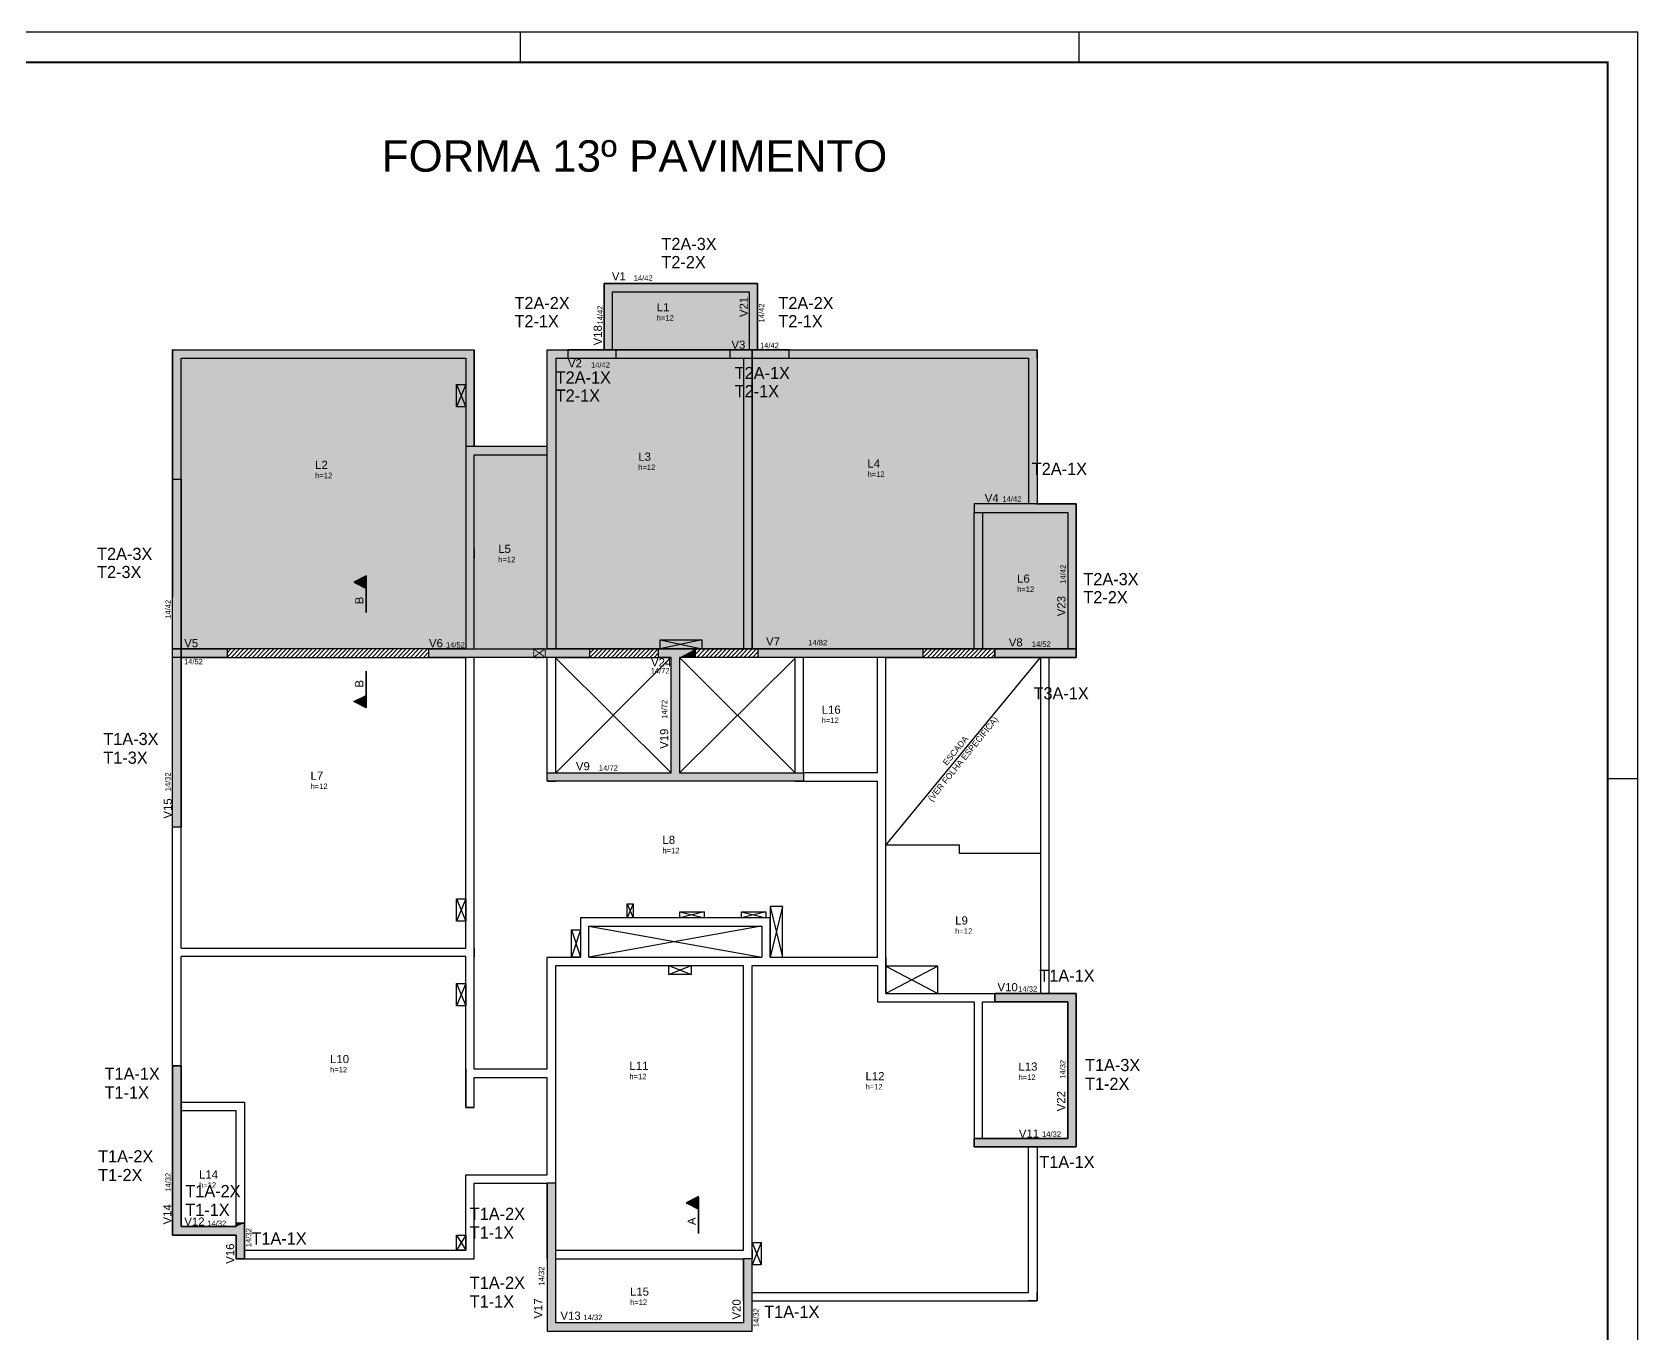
# Model space of a CAD drawing. Extents: x 15230 to 21256, y 3128 to 7338.
# Drawn here: x 18517 to 21175, y 5184 to 7338 of the extents above; entities that cross this region are included whole.
import ezdxf

# ---------------------------------------------------------------- set-up
doc = ezdxf.new("R2010")
doc.units = 0
doc.linetypes.add('ESTILO_TQS_0002', pattern=[0.4, 0.1, -0.3])
for name, color, linetype in [('10', 10, 'Continuous'), ('23', 100, 'Continuous'), ('25', 130, 'Continuous'), ('3', 3, 'Continuous'), ('37', 7, 'Continuous'), ('38', 7, 'Continuous'), ('54', 7, 'Continuous'), ('9', 8, 'Continuous')]:
    doc.layers.add(name, color=color, linetype=linetype)
doc.layers.add('NOME DA VIGA', color=6, linetype='Continuous', lineweight=25)
doc.styles.add('TQS_ARIAL', font='arial.ttf')

# ---------------------------------------------------------------- blocks, each defined once
blk = doc.blocks.new('*U6')
at = {"color": 7}
for p, q in [((-3600, 8310), (-3600, 8210)), ((-1750, 8310), (-1750, 8210)), ((0, 5840), (100, 5840))]:
    blk.add_line(p, q, dxfattribs=at)
blk.add_lwpolyline([(-11790, 8310), (-11790, -100), (100, -100), (100, 8310)], close=True, dxfattribs=at)
at = {"color": 7, "const_width": 6}
blk.add_lwpolyline([(-11540, 8210), (-11540, 0), (0, 0), (0, 8210)], close=True, dxfattribs=at)

msp = doc.modelspace()

# ---------------------------------------------------------------- linework, layer by layer
at = {"layer": '10', "color": 252, "linetype": 'Continuous'}
for p, q in [((19219.62, 6755.31), (19234.63, 6718.31)), ((19234.63, 6755.31), (19219.62, 6718.31)), ((19556.6, 6332.77), (19625.6, 6317.76)), ((19625.6, 6332.77), (19556.6, 6317.77)), ((18839.63, 6304.16), (18853.23, 6317.76)), ((18839.63, 6311.23), (18846.16, 6317.76)), ((18846.3, 6303.76), (18860.3, 6317.76)), ((18853.37, 6303.76), (18867.37, 6317.76)), ((18860.45, 6303.76), (18874.45, 6317.76)), ((18867.52, 6303.76), (18881.52, 6317.76)), ((18874.59, 6303.76), (18888.59, 6317.76)), ((18881.66, 6303.76), (18895.66, 6317.76)), ((18888.73, 6303.76), (18902.73, 6317.76)), ((18895.8, 6303.76), (18909.8, 6317.76)), ((18902.87, 6303.76), (18916.87, 6317.76)), ((18909.94, 6303.76), (18923.94, 6317.76)), ((18917.01, 6303.76), (18931.01, 6317.76)), ((18924.09, 6303.76), (18938.09, 6317.76)), ((18931.16, 6303.76), (18945.16, 6317.76)), ((18938.23, 6303.76), (18952.23, 6317.76)), ((18945.3, 6303.76), (18959.3, 6317.76)), ((18952.37, 6303.76), (18966.37, 6317.76)), ((18959.44, 6303.76), (18973.44, 6317.76)), ((18966.51, 6303.76), (18980.51, 6317.76)), ((18973.58, 6303.76), (18987.58, 6317.76)), ((18980.65, 6303.76), (18994.65, 6317.76)), ((18987.72, 6303.76), (19001.72, 6317.76)), ((18994.8, 6303.76), (19008.8, 6317.76)), ((19001.87, 6303.76), (19015.87, 6317.76)), ((19008.94, 6303.76), (19022.94, 6317.76)), ((19016.01, 6303.76), (19030.01, 6317.76)), ((19023.08, 6303.76), (19037.08, 6317.76)), ((19030.15, 6303.76), (19044.15, 6317.76)), ((19037.22, 6303.76), (19051.22, 6317.76)), ((19044.29, 6303.76), (19058.29, 6317.76)), ((19051.36, 6303.76), (19065.36, 6317.76)), ((19058.44, 6303.76), (19072.44, 6317.76)), ((19065.51, 6303.76), (19079.51, 6317.76)), ((19072.58, 6303.76), (19086.58, 6317.76)), ((19079.65, 6303.76), (19093.65, 6317.76)), ((19086.72, 6303.76), (19100.72, 6317.76)), ((19093.79, 6303.76), (19107.79, 6317.76)), ((19100.86, 6303.76), (19114.86, 6317.76)), ((19107.93, 6303.76), (19121.93, 6317.76)), ((19115, 6303.76), (19129, 6317.76)), ((19122.08, 6303.76), (19136.08, 6317.76)), ((19129.15, 6303.76), (19143.15, 6317.76)), ((19136.22, 6303.76), (19150.22, 6317.76)), ((19143.29, 6303.76), (19157.29, 6317.76)), ((19150.36, 6303.76), (19164.36, 6317.76)), ((19157.43, 6303.76), (19171.43, 6317.76)), ((19164.5, 6303.76), (19173.63, 6312.89)), ((19171.57, 6303.76), (19173.63, 6305.82)), ((19383.63, 6112.76), (19574.13, 6303.76)), ((19574.63, 6112.76), (19383.63, 6302.76)), ((19439.63, 6310.19), (19447.2, 6317.76)), ((19439.63, 6317.26), (19440.13, 6317.76)), ((19440.28, 6303.76), (19454.27, 6317.76)), ((19447.35, 6303.76), (19461.35, 6317.76)), ((19454.42, 6303.76), (19468.42, 6317.76)), ((19461.49, 6303.76), (19475.49, 6317.76)), ((19468.56, 6303.76), (19482.56, 6317.76)), ((19475.63, 6303.76), (19489.63, 6317.76)), ((19482.71, 6303.76), (19496.7, 6317.76)), ((19489.78, 6303.76), (19503.77, 6317.76)), ((19496.85, 6303.76), (19510.85, 6317.76)), ((19503.92, 6303.76), (19517.92, 6317.76)), ((19510.99, 6303.76), (19524.99, 6317.76)), ((19518.06, 6303.76), (19532.06, 6317.76)), ((19525.13, 6303.76), (19539.13, 6317.76)), ((19532.2, 6303.76), (19546.2, 6317.76)), ((19539.27, 6303.76), (19553.27, 6317.76)), ((19546.35, 6303.76), (19553.63, 6311.05)), ((19553.42, 6303.76), (19553.63, 6303.98)), ((19779.63, 6112.76), (19588.63, 6303.76)), ((19588.63, 6112.76), (19779.63, 6302.76)), ((19614.63, 6308.41), (19623.99, 6317.77)), ((19614.63, 6315.48), (19616.91, 6317.76)), ((19617.06, 6303.76), (19631.06, 6317.77)), ((19624.13, 6303.76), (19638.13, 6317.77)), ((19631.2, 6303.76), (19645.2, 6317.77)), ((19638.27, 6303.76), (19652.27, 6317.77)), ((19645.34, 6303.76), (19659.34, 6317.77)), ((19652.41, 6303.76), (19666.41, 6317.77)), ((19659.48, 6303.76), (19673.49, 6317.77)), ((19666.55, 6303.76), (19680.56, 6317.77)), ((19673.62, 6303.76), (19687.63, 6317.77)), ((19680.7, 6303.76), (19694.7, 6317.77)), ((19687.77, 6303.76), (19701.77, 6317.77)), ((19694.84, 6303.76), (19708.84, 6317.77)), ((19701.91, 6303.76), (19715.91, 6317.77)), ((19708.98, 6303.76), (19718.64, 6313.43)), ((19716.05, 6303.76), (19718.64, 6306.35)), ((19930.13, 5993.27), (20186.13, 6303.76)), ((19991.13, 6310.15), (19998.75, 6317.76)), ((19991.13, 6317.22), (19991.68, 6317.76)), ((19991.83, 6303.77), (20005.82, 6317.76)), ((19998.9, 6303.77), (20012.89, 6317.76)), ((20005.97, 6303.77), (20019.96, 6317.76)), ((20013.04, 6303.77), (20027.04, 6317.76)), ((20020.11, 6303.77), (20034.11, 6317.76)), ((20027.18, 6303.77), (20041.18, 6317.76)), ((20034.25, 6303.77), (20048.25, 6317.76)), ((20041.32, 6303.77), (20055.32, 6317.76)), ((20048.39, 6303.77), (20062.39, 6317.76)), ((20055.46, 6303.77), (20069.46, 6317.76)), ((20062.54, 6303.77), (20076.53, 6317.76)), ((20069.61, 6303.77), (20083.6, 6317.76)), ((20076.68, 6303.77), (20090.68, 6317.76)), ((20083.75, 6303.77), (20097.75, 6317.76)), ((20090.82, 6303.77), (20104.82, 6317.76)), ((20097.89, 6303.77), (20110.13, 6316.01)), ((20104.96, 6303.77), (20110.13, 6308.94)), ((19234.63, 5904.3), (19219.63, 5867.3)), ((19219.63, 5904.3), (19234.63, 5867.3)), ((19501.65, 5895.78), (19511.65, 5872.78)), ((19511.65, 5895.78), (19501.65, 5872.78)), ((19589.13, 5882.77), (19629.13, 5872.76)), ((19629.13, 5882.77), (19589.13, 5872.76)), ((19691.13, 5882.77), (19731.13, 5872.77)), ((19731.13, 5882.77), (19691.13, 5872.77)), ((19738.63, 5891.76), (19758.63, 5807.76)), ((19758.63, 5891.76), (19738.63, 5807.76)), ((19409.63, 5852.76), (19424.63, 5807.76)), ((19424.63, 5852.76), (19409.63, 5807.76)), ((19438.63, 5858.76), (19724.63, 5807.76)), ((19723.63, 5858.76), (19438.63, 5807.96)), ((19570.65, 5793.77), (19607.65, 5778.77)), ((19570.65, 5778.77), (19607.65, 5793.77)), ((20016.16, 5792.76), (19930.16, 5747.8)), ((19930.16, 5792.74), (20016.16, 5747.8)), ((19219.63, 5764.23), (19234.63, 5727.23)), ((19234.63, 5764.23), (19219.63, 5727.23)), ((19219.63, 5347.76), (19234.63, 5322.76)), ((19234.63, 5347.76), (19219.63, 5322.76)), ((19708.63, 5335.81), (19723.63, 5298.81)), ((19723.63, 5335.81), (19708.63, 5298.81))]:
    msp.add_line(p, q, dxfattribs=at)
for points in [[(19219.62, 6755.31), (19234.63, 6755.31), (19234.63, 6718.31), (19219.62, 6718.31), (19219.62, 6755.31)], [(19556.6, 6332.77), (19625.6, 6332.77), (19625.6, 6317.77), (19556.6, 6317.77), (19556.6, 6332.77)], [(20186.13, 5979.26), (20051.63, 5979.26), (20051.63, 5993.27), (19930.13, 5993.27)], [(19219.63, 5867.3), (19219.63, 5904.3), (19234.63, 5904.3), (19234.63, 5867.3), (19219.63, 5867.3)], [(19501.65, 5895.78), (19511.65, 5895.78), (19511.65, 5872.78), (19501.65, 5872.78), (19501.65, 5895.78)], [(19589.13, 5882.77), (19629.13, 5882.77), (19629.13, 5872.76), (19589.13, 5872.76), (19589.13, 5882.77)], [(19691.13, 5882.77), (19731.13, 5882.77), (19731.13, 5872.77), (19691.13, 5872.77), (19691.13, 5882.77)], [(19738.63, 5807.76), (19758.63, 5807.76), (19758.63, 5891.76), (19738.63, 5891.76), (19738.63, 5807.76)], [(19424.63, 5807.76), (19409.63, 5807.76), (19409.63, 5852.76), (19424.63, 5852.76), (19424.63, 5807.76)], [(19607.65, 5778.77), (19570.65, 5778.77), (19570.65, 5793.77), (19607.65, 5793.77), (19607.65, 5778.77)], [(20016.16, 5792.76), (19930.16, 5792.76), (19930.16, 5747.8), (20016.16, 5747.8), (20016.16, 5792.76)], [(19219.63, 5727.23), (19219.63, 5764.23), (19234.63, 5764.23), (19234.63, 5727.23), (19219.63, 5727.23)], [(19219.63, 5347.76), (19234.63, 5347.76), (19234.63, 5322.76), (19219.63, 5322.76), (19219.63, 5347.76)], [(19708.63, 5298.81), (19708.63, 5335.81), (19723.63, 5335.81), (19723.63, 5298.81), (19708.63, 5298.81)]]:
    msp.add_lwpolyline(points, dxfattribs=at)
at = {"layer": '23', "color": 100, "linetype": 'Continuous'}
for points in [[(19463.63, 6922.76), (19717.63, 6922.76), (19717.63, 6812.76), (19463.63, 6812.76), (19463.63, 6922.76)], [(18750.38, 6812.76), (19248.63, 6812.76), (19248.63, 6652.76), (19234.63, 6652.76), (19234.63, 6317.76), (18749.63, 6317.76), (18749.63, 6598.76), (18749.63, 6812.76)], [(19369.63, 6812.76), (19708.63, 6812.76), (19708.63, 6317.76), (19369.63, 6317.76), (19369.63, 6812.76)], [(19708.63, 6812.76), (20180.13, 6812.76), (20180.13, 6557.76), (20245.13, 6557.76), (20245.13, 6317.76), (19708.63, 6317.77), (19708.63, 6812.76)], [(19369.63, 6652.76), (19234.63, 6652.76), (19234.63, 6317.76), (19369.63, 6317.76), (19369.63, 6652.76)]]:
    msp.add_lwpolyline(points, dxfattribs=at)
for points in [[(19463.63, 6922.76), (19717.63, 6922.76), (19717.63, 6812.76)], [(19463.63, 6922.76), (19717.63, 6812.76), (19463.63, 6812.76)], [(19463.63, 6922.76), (19463.63, 6812.76), (19463.63, 6922.76)], [(18750.38, 6812.76), (19234.63, 6317.76), (18749.63, 6317.76)], [(18750.38, 6812.76), (18749.63, 6317.76), (18749.63, 6598.76)], [(18750.38, 6812.76), (18749.63, 6598.76), (18750.38, 6812.76)], [(18750.38, 6812.76), (19248.63, 6812.76), (19248.63, 6652.76)], [(18750.38, 6812.76), (19248.63, 6652.76), (19234.63, 6652.76)], [(18750.38, 6812.76), (19234.63, 6652.76), (19234.63, 6317.76)], [(19369.63, 6812.76), (19708.63, 6812.76), (19708.63, 6317.76)], [(19369.63, 6812.76), (19708.63, 6317.76), (19369.63, 6317.76)], [(19369.63, 6812.76), (19369.63, 6317.76), (19369.63, 6812.76)], [(19708.63, 6812.76), (20180.13, 6812.76), (19708.63, 6317.77)], [(20180.13, 6812.76), (20180.13, 6557.76), (19708.63, 6317.77)], [(19369.63, 6652.76), (19234.63, 6652.76), (19234.63, 6317.76)], [(19369.63, 6652.76), (19234.63, 6317.76), (19369.63, 6317.76)], [(19369.63, 6652.76), (19369.63, 6317.76), (19369.63, 6652.76)], [(19708.63, 6317.77), (20180.13, 6557.76), (20245.13, 6317.76)], [(20180.13, 6557.76), (20245.13, 6557.76), (20245.13, 6317.76)]]:
    msp.add_solid(points, dxfattribs=at)
at = {"layer": '25', "color": 130, "linetype": 'Continuous'}
for points in [[(18763.63, 6022.75), (18749.63, 6022.75), (18749.63, 6317.76), (18763.63, 6317.76), (18763.63, 6022.75)], [(18763.63, 6317.76), (18839.63, 6317.76), (18839.63, 6303.76), (18763.63, 6303.76), (18763.63, 6317.76)], [(19173.63, 6317.76), (19439.63, 6317.76), (19439.63, 6303.76), (19173.63, 6303.76), (19173.63, 6317.76)], [(19553.63, 6317.76), (19614.63, 6317.76), (19614.63, 6303.76), (19588.63, 6303.76), (19588.63, 6112.76), (19793.63, 6112.76), (19793.63, 6098.76), (19369.63, 6098.76), (19369.63, 6112.76), (19574.63, 6112.76), (19574.63, 6303.76), (19553.63, 6303.76), (19553.63, 6317.76)], [(20110.13, 6317.76), (20245.13, 6317.76), (20245.13, 6303.76), (20110.13, 6303.76), (20110.13, 6317.76)], [(20245.13, 5747.76), (20110.13, 5747.76), (20110.13, 5733.76), (20231.13, 5733.76), (20231.13, 5507.76), (20076.13, 5507.76), (20076.13, 5493.76), (20245.13, 5493.76), (20245.13, 5747.76)], [(20110.13, 5747.76), (20245.13, 5747.76), (20245.13, 5493.76), (20076.13, 5493.76), (20076.13, 5507.76), (20231.13, 5507.76), (20231.13, 5733.76), (20110.13, 5733.76), (20110.13, 5747.76)], [(18749.63, 5627.76), (18763.63, 5627.76), (18763.63, 5361.76), (18854.63, 5361.76), (18854.63, 5367.76), (18868.63, 5367.76), (18868.63, 5308.76), (18854.63, 5308.76), (18854.63, 5347.76), (18749.63, 5347.76), (18749.63, 5627.76)], [(19369.63, 5433.77), (19369.63, 5188.71), (19708.63, 5188.71), (19708.63, 5308.76), (19694.63, 5308.76), (19694.63, 5202.76), (19383.63, 5202.76), (19383.63, 5433.77), (19369.63, 5433.77)]]:
    msp.add_lwpolyline(points, dxfattribs=at)
for points in [[(18763.63, 6022.75), (18749.63, 6022.75), (18749.63, 6317.76)], [(18763.63, 6022.75), (18749.63, 6317.76), (18763.63, 6317.76)], [(18763.63, 6022.75), (18763.63, 6317.76), (18763.63, 6022.75)], [(18763.63, 6317.76), (18839.63, 6317.76), (18839.63, 6303.76)], [(18763.63, 6317.76), (18839.63, 6303.76), (18763.63, 6303.76)], [(18763.63, 6317.76), (18763.63, 6303.76), (18763.63, 6317.76)], [(19173.63, 6317.76), (19439.63, 6317.76), (19439.63, 6303.76)], [(19173.63, 6317.76), (19439.63, 6303.76), (19173.63, 6303.76)], [(19173.63, 6317.76), (19173.63, 6303.76), (19173.63, 6317.76)], [(19574.63, 6303.76), (19553.63, 6303.76), (19614.63, 6317.76)], [(19614.63, 6317.76), (19553.63, 6303.76), (19553.63, 6317.76)], [(19588.63, 6303.76), (19574.63, 6303.76), (19614.63, 6317.76)], [(19588.63, 6112.76), (19574.63, 6112.76), (19588.63, 6303.76)], [(19574.63, 6112.76), (19574.63, 6303.76), (19588.63, 6303.76)], [(19614.63, 6317.76), (19614.63, 6303.76), (19588.63, 6303.76)], [(20110.13, 6317.76), (20245.13, 6317.76), (20245.13, 6303.76)], [(20110.13, 6317.76), (20245.13, 6303.76), (20110.13, 6303.76)], [(20110.13, 6317.76), (20110.13, 6303.76), (20110.13, 6317.76)], [(19369.63, 6112.76), (19574.63, 6112.76), (19369.63, 6098.76)], [(19574.63, 6112.76), (19793.63, 6098.76), (19369.63, 6098.76)], [(19793.63, 6098.76), (19574.63, 6112.76), (19588.63, 6112.76)], [(19793.63, 6112.76), (19793.63, 6098.76), (19588.63, 6112.76)], [(20231.13, 5733.76), (20245.13, 5747.76), (20110.13, 5747.76)], [(20231.13, 5733.76), (20110.13, 5747.76), (20110.13, 5733.76)], [(20110.13, 5733.76), (20110.13, 5747.76), (20231.13, 5733.76)], [(20110.13, 5747.76), (20245.13, 5747.76), (20231.13, 5733.76)], [(20231.13, 5733.76), (20245.13, 5493.76), (20245.13, 5747.76)], [(20231.13, 5733.76), (20245.13, 5747.76), (20231.13, 5507.76)], [(20245.13, 5747.76), (20245.13, 5493.76), (20231.13, 5507.76)], [(20231.13, 5733.76), (20231.13, 5507.76), (20245.13, 5493.76)], [(18749.63, 5627.76), (18763.63, 5627.76), (18749.63, 5347.76)], [(18763.63, 5627.76), (18763.63, 5361.76), (18749.63, 5347.76)], [(20076.13, 5507.76), (20076.13, 5493.76), (20245.13, 5493.76)], [(20076.13, 5507.76), (20245.13, 5493.76), (20231.13, 5507.76)], [(20231.13, 5507.76), (20245.13, 5493.76), (20076.13, 5493.76)], [(20076.13, 5493.76), (20076.13, 5507.76), (20231.13, 5507.76)], [(19383.63, 5202.76), (19383.63, 5433.77), (19369.63, 5433.77)], [(19383.63, 5202.76), (19369.63, 5433.77), (19369.63, 5188.71)], [(18749.63, 5347.76), (18763.63, 5361.76), (18854.63, 5347.76)], [(18763.63, 5361.76), (18854.63, 5361.76), (18854.63, 5347.76)], [(18854.63, 5361.76), (18868.63, 5367.76), (18868.63, 5308.76)], [(18868.63, 5367.76), (18854.63, 5361.76), (18854.63, 5367.76)], [(18854.63, 5347.76), (18854.63, 5361.76), (18868.63, 5308.76)], [(18854.63, 5347.76), (18868.63, 5308.76), (18854.63, 5308.76)], [(19694.63, 5308.76), (19694.63, 5202.76), (19708.63, 5188.71)], [(19694.63, 5308.76), (19708.63, 5188.71), (19708.63, 5308.76)], [(19383.63, 5202.76), (19369.63, 5188.71), (19708.63, 5188.71)], [(19383.63, 5202.76), (19708.63, 5188.71), (19694.63, 5202.76)]]:
    msp.add_solid(points, dxfattribs=at)
at = {"layer": '3', "color": 7, "linetype": 'Continuous'}
for p, q in [((20178.12, 6557.76), (20245.13, 6557.76)), ((20245.13, 6557.76), (20245.13, 6303.76)), ((19069.97, 6438.75), (19049.23, 6428.38)), ((19069.88, 6438.61), (19049.42, 6428.38)), ((19055.61, 6431.48), (19055.61, 6425.29)), ((19057.21, 6432.27), (19057.21, 6424.49)), ((19058.81, 6433.08), (19058.8, 6423.69)), ((19060.4, 6433.87), (19060.4, 6422.9)), ((19061.99, 6434.67), (19061.99, 6422.1)), ((19063.59, 6435.46), (19063.59, 6421.3)), ((19065.18, 6436.26), (19065.18, 6420.5)), ((19066.78, 6437.06), (19066.78, 6419.7)), ((19068.37, 6437.86), (19068.37, 6418.91)), ((19069.88, 6438.61), (19069.88, 6377.95)), ((19069.97, 6377.95), (19069.97, 6438.75)), ((19049.23, 6428.38), (19069.88, 6418.05)), ((19049.42, 6428.38), (19069.88, 6418.15)), ((19050.82, 6429.08), (19050.82, 6427.68)), ((19052.42, 6429.88), (19052.42, 6426.88)), ((19054.01, 6430.68), (19054.01, 6426.09)), ((18749.63, 6022.75), (18749.63, 6317.75)), ((18763.63, 6303.76), (18763.63, 6022.75)), ((19369.63, 6303.77), (19248.63, 6303.77)), ((20245.13, 6303.76), (20193.12, 6303.76)), ((20231.13, 6317.76), (20245.13, 6317.76)), ((19069.88, 6220.37), (19069.88, 6281.03)), ((19069.97, 6281.03), (19069.97, 6220.23)), ((19049.23, 6230.6), (19069.88, 6240.93)), ((19069.97, 6220.23), (19049.23, 6230.6)), ((19049.42, 6230.6), (19069.88, 6240.83)), ((19069.88, 6220.37), (19049.42, 6230.6)), ((19050.82, 6229.9), (19050.82, 6231.3)), ((19052.42, 6229.11), (19052.42, 6232.1)), ((19054.01, 6228.31), (19054.01, 6232.9)), ((19055.61, 6227.51), (19055.61, 6233.7)), ((19057.21, 6226.71), (19057.21, 6234.5)), ((19058.81, 6225.91), (19058.8, 6235.29)), ((19060.4, 6225.12), (19060.4, 6236.09)), ((19061.99, 6224.32), (19061.99, 6236.89)), ((19063.59, 6223.52), (19063.59, 6237.69)), ((19065.18, 6222.72), (19065.18, 6238.48)), ((19066.78, 6221.93), (19066.78, 6239.28)), ((19068.37, 6221.13), (19068.37, 6240.08)), ((18763.63, 6022.75), (18749.63, 6022.75)), ((20245.13, 5747.76), (20245.13, 5493.76)), ((20245.13, 5747.76), (20245.13, 5493.76)), ((19620.04, 5411.49), (19599.3, 5401.12)), ((19599.3, 5401.12), (19619.95, 5390.8)), ((19619.95, 5411.35), (19599.49, 5401.12)), ((19599.49, 5401.12), (19619.95, 5390.89)), ((19600.89, 5401.82), (19600.89, 5400.42)), ((19602.49, 5402.62), (19602.49, 5399.62)), ((19604.09, 5403.42), (19604.09, 5398.83)), ((19605.68, 5404.22), (19605.68, 5398.03)), ((19607.28, 5405.01), (19607.28, 5397.23)), ((19608.88, 5405.82), (19608.87, 5396.43)), ((19610.47, 5406.61), (19610.47, 5395.64)), ((19612.06, 5407.41), (19612.06, 5394.84)), ((19613.66, 5408.2), (19613.66, 5394.04)), ((19615.25, 5409), (19615.25, 5393.24)), ((19616.85, 5409.8), (19616.85, 5392.44)), ((19618.44, 5410.6), (19618.44, 5391.65)), ((19619.95, 5411.35), (19619.95, 5350.7)), ((19620.04, 5350.7), (19620.04, 5411.49))]:
    msp.add_line(p, q, dxfattribs=at)
at = {"layer": '3', "color": 7, "linetype": 'ESTILO_TQS_0002'}
for p, q in [((19366.6, 6317.77), (19346.6, 6303.77)), ((19366.6, 6303.77), (19346.6, 6317.77))]:
    msp.add_line(p, q, dxfattribs=at)
at = {"layer": '3', "linetype": 'Continuous'}
for points in [[(19703.63, 6812.76), (19671.55, 6812.76), (19671.55, 6798.76), (19769.68, 6798.76), (19769.68, 6812.76), (19717.63, 6812.76), (19717.63, 6922.76), (19463.63, 6922.76), (19463.63, 6812.76), (19403.63, 6812.76), (19403.63, 6798.76), (19483.63, 6798.76), (19483.63, 6812.76), (19477.63, 6812.76), (19477.63, 6908.76), (19703.63, 6908.76), (19703.63, 6812.76)], [(18749.63, 6598.76), (18763.63, 6598.76), (18763.63, 6317.76), (18749.63, 6317.75), (18749.63, 6598.76)], [(20245.13, 6557.76), (20076.13, 6557.76), (20076.13, 6543.76), (20231.13, 6543.76), (20231.13, 6317.76), (20110.13, 6317.76), (20110.13, 6303.76), (20245.13, 6303.76), (20245.13, 6557.76)], [(19069.88, 6438.61), (19049.42, 6428.38), (19069.88, 6418.15), (19069.88, 6438.61)], [(18749.63, 6317.76), (18839.63, 6317.76), (18839.63, 6303.76), (18749.63, 6303.76), (18749.63, 6317.76)], [(19173.63, 6317.76), (19439.63, 6317.76), (19439.63, 6303.76), (19173.63, 6303.76), (19173.63, 6317.76)], [(19553.63, 6317.76), (19614.63, 6317.76), (19614.63, 6303.76), (19588.63, 6303.76), (19588.63, 6112.76), (19793.63, 6112.76), (19793.63, 6098.76), (19369.63, 6098.76), (19369.63, 6112.76), (19574.63, 6112.76), (19574.63, 6303.76), (19553.63, 6303.76), (19553.63, 6317.76)], [(19718.64, 6317.76), (19991.13, 6317.77), (19991.13, 6303.77), (19718.64, 6303.76), (19718.64, 6317.76)], [(19069.88, 6220.37), (19049.42, 6230.6), (19069.88, 6240.83), (19069.88, 6220.37)], [(20245.13, 5747.76), (20110.13, 5747.76), (20110.13, 5733.76), (20231.13, 5733.76), (20231.13, 5507.76), (20076.13, 5507.76), (20076.13, 5493.76), (20245.13, 5493.76), (20245.13, 5747.76)], [(20180.14, 5493.76), (20245.13, 5493.76), (20245.13, 5747.76), (20195.13, 5747.76)], [(18749.63, 5627.77), (18749.63, 5347.76), (18854.63, 5347.76), (18854.63, 5308.77), (18868.63, 5308.77), (18868.63, 5367.77), (18854.63, 5367.77), (18854.63, 5361.76), (18763.63, 5361.76), (18763.63, 5627.77), (18749.63, 5627.77)], [(18749.63, 5553.76), (18749.63, 5347.76), (18854.63, 5347.76)], [(19369.63, 5433.77), (19369.63, 5188.71), (19708.63, 5188.76), (19708.63, 5308.76), (19694.63, 5308.76), (19694.63, 5202.76), (19383.63, 5202.76), (19383.63, 5433.77), (19369.63, 5433.77)], [(19619.95, 5411.35), (19599.49, 5401.12), (19619.95, 5390.89), (19619.95, 5411.35)], [(19369.63, 5308.76), (19369.63, 5188.71), (19708.63, 5188.76), (19708.63, 5238.76)]]:
    msp.add_lwpolyline(points, dxfattribs=at)
at = {"layer": '3', "linetype": 'ESTILO_TQS_0002'}
msp.add_lwpolyline([(19346.6, 6303.77), (19366.6, 6303.77), (19366.6, 6317.77), (19346.6, 6317.77), (19346.6, 6303.77)], dxfattribs=at)
at = {"layer": '54', "linetype": 'Continuous'}
msp.add_lwpolyline([(19718.64, 6317.76), (19991.13, 6317.77), (19991.13, 6303.77), (19718.64, 6303.76), (19718.64, 6317.76)], dxfattribs=at)
for points in [[(19718.64, 6317.76), (19991.13, 6317.77), (19991.13, 6303.77)], [(19718.64, 6317.76), (19991.13, 6303.77), (19718.64, 6303.76)], [(19718.64, 6317.76), (19718.64, 6303.76), (19718.64, 6317.76)]]:
    msp.add_solid(points, dxfattribs=at)
at = {"layer": '9', "color": 8, "linetype": 'Continuous'}
for p, q in [((18749.63, 6812.76), (19248.63, 6812.76)), ((19369.63, 6812.76), (19464.58, 6812.76)), ((19369.63, 6652.76), (19369.63, 6812.76)), ((19478.58, 6812.76), (19692.55, 6812.76)), ((19769.68, 6812.76), (20180.13, 6812.76)), ((20180.13, 6798.76), (20180.13, 6812.76)), ((20180.13, 6812.76), (20180.13, 6557.76)), ((18763.63, 6317.76), (18763.63, 6798.76)), ((18763.63, 6798.76), (19234.63, 6798.76)), ((19234.63, 6798.76), (19234.63, 6317.76)), ((19383.63, 6798.76), (19694.63, 6798.76)), ((19383.63, 6798.76), (19383.63, 6317.76)), ((19694.63, 6798.76), (19694.63, 6317.76)), ((19708.63, 6317.76), (19708.63, 6798.76)), ((19769.68, 6798.76), (20166.13, 6798.76)), ((20166.13, 6798.76), (20166.13, 6557.76)), ((19248.63, 6638.76), (19369.63, 6638.76)), ((19248.63, 6317.76), (19248.63, 6638.76)), ((19369.63, 6317.77), (19369.63, 6638.78)), ((19369.63, 6317.77), (19369.63, 6638.76)), ((20090.13, 6543.76), (20090.13, 6317.77)), ((20180.13, 6557.76), (20245.13, 6557.76)), ((20245.13, 6557.76), (20245.13, 6303.76)), ((18749.63, 6152.76), (18749.63, 6468.76)), ((19248.63, 6482.76), (19248.63, 6468.76)), ((19234.63, 6317.76), (18763.63, 6317.76)), ((18763.63, 5822.76), (18763.63, 6303.76)), ((18763.63, 6303.76), (19234.63, 6303.76)), ((19234.63, 5822.76), (19234.63, 6303.76)), ((19248.63, 5622.76), (19248.63, 6303.77)), ((19369.63, 6098.76), (19369.63, 6303.77)), ((19369.63, 6098.78), (19369.63, 6303.77)), ((19383.63, 6317.76), (19793.63, 6317.76)), ((19383.63, 6112.76), (19383.63, 6303.76)), ((19383.63, 6303.76), (19574.13, 6303.76)), ((19694.63, 6317.76), (19708.63, 6317.76)), ((19793.63, 6317.76), (19779.63, 6317.76)), ((19916.13, 6317.76), (20090.13, 6317.76)), ((19930.13, 6317.76), (19916.13, 6317.76)), ((19916.13, 6112.76), (19916.13, 6303.77)), ((19930.13, 5747.76), (19930.13, 6303.76)), ((20090.13, 6317.76), (20200.13, 6317.76)), ((20090.13, 6317.76), (20198.12, 6317.76)), ((20245.13, 6303.76), (20200.13, 6303.76)), ((18749.63, 5822.76), (18749.63, 6258.73)), ((19248.63, 6138.76), (19248.63, 6152.76)), ((19930.13, 6098.76), (19930.13, 6112.76)), ((19369.63, 6098.76), (19383.63, 6098.76)), ((19916.13, 5807.76), (19916.13, 6098.76)), ((19738.63, 5872.76), (19424.63, 5872.76)), ((19424.63, 5872.76), (19424.63, 5858.76)), ((19424.63, 5858.76), (19424.63, 5807.76)), ((19438.63, 5858.76), (19724.63, 5858.76)), ((19438.63, 5807.76), (19438.63, 5858.76)), ((19724.63, 5858.76), (19724.63, 5807.76)), ((19738.63, 5858.76), (19738.63, 5872.76)), ((19738.63, 5807.76), (19738.63, 5858.76)), ((18763.63, 5822.76), (19234.63, 5822.76)), ((19248.63, 5822.76), (19248.63, 5808.76)), ((18763.63, 5567.76), (18763.63, 5808.76)), ((19369.63, 5622.76), (19369.63, 5807.76)), ((19369.63, 5793.76), (19369.63, 5807.76)), ((19369.63, 5807.76), (19424.63, 5807.76)), ((19383.63, 5433.77), (19383.63, 5793.76)), ((19383.63, 5793.76), (19694.63, 5793.76)), ((19438.63, 5807.76), (19724.63, 5807.76)), ((19708.63, 5793.76), (19916.13, 5793.76)), ((19708.63, 5252.76), (19708.63, 5793.76)), ((19738.63, 5807.76), (19916.13, 5807.76)), ((19930.13, 5807.76), (19930.13, 5793.76)), ((19930.13, 5747.76), (20186.13, 5747.76)), ((20076.13, 5733.76), (20076.13, 5507.76)), ((20090.13, 5507.76), (20090.13, 5733.76)), ((19234.63, 5622.76), (19234.63, 5558.76)), ((19248.63, 5622.76), (19369.63, 5622.76)), ((19369.63, 5447.77), (19369.63, 5608.77)), ((19234.63, 5558.76), (19248.63, 5558.76)), ((18854.63, 5361.76), (18854.63, 5553.76)), ((20166.14, 5252.76), (20166.14, 5493.76)), ((19234.63, 5322.76), (19234.63, 5447.77)), ((19234.63, 5447.77), (19248.63, 5447.77)), ((19248.63, 5447.77), (19369.63, 5447.77)), ((18868.63, 5322.76), (19234.63, 5322.76)), ((19708.63, 5322.76), (19708.63, 5308.76)), ((19694.63, 5238.76), (19694.63, 5308.76)), ((19708.63, 5252.76), (20166.14, 5252.76))]:
    msp.add_line(p, q, dxfattribs=at)
for points in [[(18750.38, 6812.76), (18749.63, 6812.76), (18749.63, 6404.26)], [(19369.63, 6652.76), (19248.63, 6652.76), (19248.63, 6812.76)], [(20076.13, 6317.76), (20076.13, 6543.76)], [(20180.13, 6543.76), (20231.13, 6543.76), (20231.13, 6317.76), (20200.13, 6317.76)], [(19779.63, 6112.76), (19779.63, 6303.76), (19588.63, 6303.76)], [(19916.13, 6112.76), (19793.63, 6112.76), (19793.63, 6303.77)], [(19930.13, 6303.76), (20186.13, 6303.76), (20186.13, 5747.76)], [(20200.13, 5747.76), (20200.13, 5747.76), (20200.13, 6303.76)], [(19779.63, 6098.76), (19793.63, 6098.76), (19916.13, 6098.76)], [(18749.63, 5553.76), (18749.63, 5822.76)], [(19248.63, 5558.76), (19234.63, 5558.76), (19234.63, 5808.76), (18763.63, 5808.76)], [(19383.63, 5322.76), (19694.63, 5322.76), (19694.63, 5793.76)], [(19916.13, 5793.76), (19916.13, 5733.76), (19930.13, 5733.76)], [(19916.13, 5747.76), (19916.13, 5733.76), (20076.13, 5733.76)], [(20090.13, 5733.76), (20200.13, 5733.76)], [(19248.63, 5558.76), (19248.63, 5608.76), (19369.63, 5608.76)], [(18763.63, 5567.76), (18868.63, 5567.76), (18868.63, 5553.76)], [(18854.63, 5567.76), (18868.63, 5567.76), (18868.63, 5322.76)], [(18763.63, 5553.76), (18763.63, 5553.76), (18854.63, 5553.76)], [(20180.14, 5507.76), (20090.13, 5507.76)], [(20180.14, 5493.76), (20180.14, 5238.76), (20166.14, 5238.76)], [(19248.63, 5322.76), (19248.63, 5433.77), (19369.63, 5433.77)], [(19369.63, 5308.76), (19369.63, 5433.77)], [(18868.63, 5308.76), (18854.63, 5308.76), (18854.63, 5347.76)], [(18854.63, 5322.76), (18854.63, 5308.76), (19248.63, 5308.76), (19248.63, 5322.76)], [(19383.63, 5308.76), (19694.63, 5308.76)], [(19708.63, 5238.76), (20180.14, 5238.76), (20180.14, 5252.76)]]:
    msp.add_lwpolyline(points, dxfattribs=at)

# ---------------------------------------------------------------- block references
at = {"xscale": 0.5, "yscale": 0.5, "zscale": 0.5}
msp.add_blockref('*U6', (21124.54, 3183.48), dxfattribs=at)

# ---------------------------------------------------------------- texts
at = {"layer": '10', "color": 252, "linetype": 'Continuous', "style": 'TQS_ARIAL'}
for s, rotation, p in [('(VER FOLHA ESPECÍFICA)', 51.013, (20006.25, 6064.48)), ('ESCADA', 51.0127, (20030.99, 6124.07))]:
    msp.add_text(s, height=10, rotation=rotation, dxfattribs=at).set_placement(p)
at = {"layer": '3', "color": 7, "linetype": 'Continuous', "style": 'TQS_ARIAL'}
msp.add_text('FORMA 13º PAVIMENTO', height=51.9249, dxfattribs=at).set_placement((19095.76, 7107.53))
for s, p in [('B', (19065.22, 6391.62)), ('B', (19065.22, 6253.87)), ('A', (19615.29, 5364.36))]:
    msp.add_text(s, height=13.5, rotation=90, dxfattribs=at).set_placement(p)
at = {"layer": '37', "color": 7, "linetype": 'Continuous', "style": 'TQS_ARIAL'}
for s, height, p in [('V1', 13.5, (19476.43, 6927.68)), ('14/42', 9, (19512.59, 6927.06)), ('V3', 13.5, (19674.37, 6814.52)), ('14/42', 9, (19721.54, 6815.41)), ('V2', 13.5, (19403.86, 6783.82)), ('14/42', 9, (19441.94, 6783.19)), ('V4', 13.5, (20093.52, 6560.46)), ('14/42', 9, (20122.76, 6561.39)), ('V5', 13.5, (18768.74, 6320.55)), ('V6', 13.5, (19173.77, 6320.47)), ('14/52', 9, (19201.91, 6319.82)), ('V7', 13.5, (19731.67, 6323.53)), ('14/82', 9, (19801.45, 6323.76)), ('V8', 13.5, (20133.33, 6321.85)), ('14/52', 9, (20171.41, 6321.23)), ('14/52', 9, (18768.27, 6292.26)), ('V24', 13.5, (19541.28, 6288.78)), ('14/72', 9, (19540.62, 6277.21)), ('V9', 13.5, (19416.97, 6116.98)), ('14/72', 9, (19455.05, 6116.36)), ('V10', 13.5, (20114.73, 5751.28)), ('14/32', 9, (20149.02, 5750.67)), ('V11', 13.5, (20150.09, 5508.96)), ('14/32', 9, (20188.42, 5510.33)), ('V12', 13.5, (18768.94, 5363.33)), ('14/32', 9, (18807.02, 5362.71)), ('V13', 13.5, (19391.37, 5207.67)), ('14/32', 9, (19429.45, 5207.05))]:
    msp.add_text(s, height=height, dxfattribs=at).set_placement(p)
for s, height, p in [('14/42', 9, (19461.52, 6854.6)), ('V21', 13.5, (19701.41, 6866.99)), ('14/42', 9, (19728.79, 6858.01)), ('V18', 13.5, (19459.91, 6820.09)), ('14/42', 9, (20227.52, 6425.63)), ('14/42', 9, (18746.45, 6367.59)), ('V23', 13.5, (20227.08, 6371.78)), ('14/72', 9, (19568.05, 6202.11)), ('V19', 13.5, (19569.77, 6152.34)), ('14/32', 9, (18746.24, 6082.16)), ('V15', 13.5, (18748.26, 6037.01)), ('14/32', 9, (20227.17, 5606.44)), ('V22', 13.5, (20226.73, 5552.59)), ('14/32', 9, (18746.6, 5419.39)), ('V14', 13.5, (18747.46, 5365.37)), ('14/32', 9, (18879.89, 5327.8)), ('V16', 13.5, (18851.52, 5300.25)), ('14/32', 9, (19364.48, 5264.25)), ('V17', 13.5, (19361.2, 5209.52)), ('V20', 13.5, (19689.5, 5208.04)), ('14/32', 9, (19719.67, 5195.43))]:
    msp.add_text(s, height=height, rotation=90, dxfattribs=at).set_placement(p)
at = {"layer": '38', "color": 7, "linetype": 'Continuous', "style": 'TQS_ARIAL'}
for s, height, p in [('L1', 13.5, (19550.8, 6876.42)), ('h=12', 9, (19550.8, 6861.12)), ('L2', 13.5, (18985.47, 6615.61)), ('h=12', 9, (19520.15, 6613.89)), ('L3', 13.5, (19520.15, 6629.19)), ('L4', 13.5, (19899.55, 6617.86)), ('h=12', 9, (18985.47, 6600.31)), ('h=12', 9, (19899.55, 6602.56)), ('L5', 13.5, (19288.47, 6476.6)), ('h=12', 9, (19288.47, 6461.3)), ('L6', 13.5, (20147.15, 6427.4)), ('h=12', 9, (20147.15, 6412.1)), ('L16', 13.5, (19823.75, 6210.52)), ('h=12', 9, (19823.75, 6195.22)), ('L7', 13.5, (18977.8, 6101.27)), ('h=12', 9, (18977.8, 6085.97)), ('L8', 13.5, (19560.2, 5995.05)), ('h=12', 9, (19560.2, 5979.75)), ('L9', 13.5, (20044.7, 5861.7)), ('h=12', 9, (20044.7, 5846.4)), ('L10', 13.5, (19010.08, 5632.39)), ('L11', 13.5, (19505.55, 5621.07)), ('h=12', 9, (19010.08, 5617.09)), ('h=12', 9, (19505.55, 5605.77)), ('L12', 13.5, (19896.27, 5604.08)), ('h=12', 9, (20149.38, 5604.58)), ('L13', 13.5, (20149.38, 5619.88)), ('h=12', 9, (19896.27, 5588.78)), ('L14', 13.5, (18793.27, 5441.37)), ('h=12', 9, (18793.27, 5426.07)), ('h=12', 9, (19506.52, 5232.22)), ('L15', 13.5, (19506.52, 5247.52))]:
    msp.add_text(s, height=height, dxfattribs=at).set_placement(p)
at = {"layer": 'NOME DA VIGA', "color": 30, "linetype": 'Continuous'}
for s, p in [('T2A-3X', (19558.53, 6977.85)), ('T2-2X', (19558.53, 6947.85)), ('T2A-2X', (19315.32, 6880.05)), ('T2A-2X', (19752.07, 6880.05)), ('T2-1X', (19315.32, 6850.05)), ('T2-1X', (19752.07, 6850.05)), ('T2A-1X', (19383.52, 6756.95)), ('T2A-1X', (19679.76, 6764.28)), ('T2-1X', (19679.76, 6734.28)), ('T2-1X', (19383.52, 6726.95)), ('T2A-1X', (20171.45, 6605.67)), ('T2A-3X', (18624.55, 6465.07)), ('T2-3X', (18624.55, 6435.07)), ('T2A-3X', (20256.85, 6423.27)), ('T2-2X', (20256.85, 6393.27))]:
    msp.add_text(s, height=20.16, dxfattribs=at).set_placement(p)
at = {"layer": 'NOME DA VIGA', "color": 3, "linetype": 'Continuous'}
msp.add_text('T3A-1X', height=20.16, dxfattribs=at).set_placement((20174.29, 6234.34))
at = {"layer": 'NOME DA VIGA', "color": 6, "linetype": 'Continuous'}
for s, p in [('T1A-3X', (18634.83, 6158.76)), ('T1-3X', (18634.83, 6127.74)), ('T1A-1X', (20183.96, 5766.99)), ('T1A-3X', (20259.58, 5619.15)), ('T1A-1X', (18636.94, 5604.75)), ('T1-2X', (20259.58, 5588.14)), ('T1-1X', (18636.94, 5573.73)), ('T1A-2X', (18626.25, 5468.13)), ('T1A-1X', (20183.96, 5458.64)), ('T1-2X', (18626.25, 5437.11)), ('T1A-2X', (18770.55, 5410.55)), ('T1-1X', (18770.55, 5379.54)), ('T1A-2X', (19241.34, 5372.91)), ('T1A-1X', (18879.97, 5332.15)), ('T1-1X', (19241.34, 5341.89)), ('T1A-2X', (19241.34, 5258.87)), ('T1-1X', (19241.34, 5227.85)), ('T1A-1X', (19728.59, 5210.88))]:
    msp.add_text(s, height=20.16, dxfattribs=at).set_placement(p)

doc.saveas('drawing.dxf')
